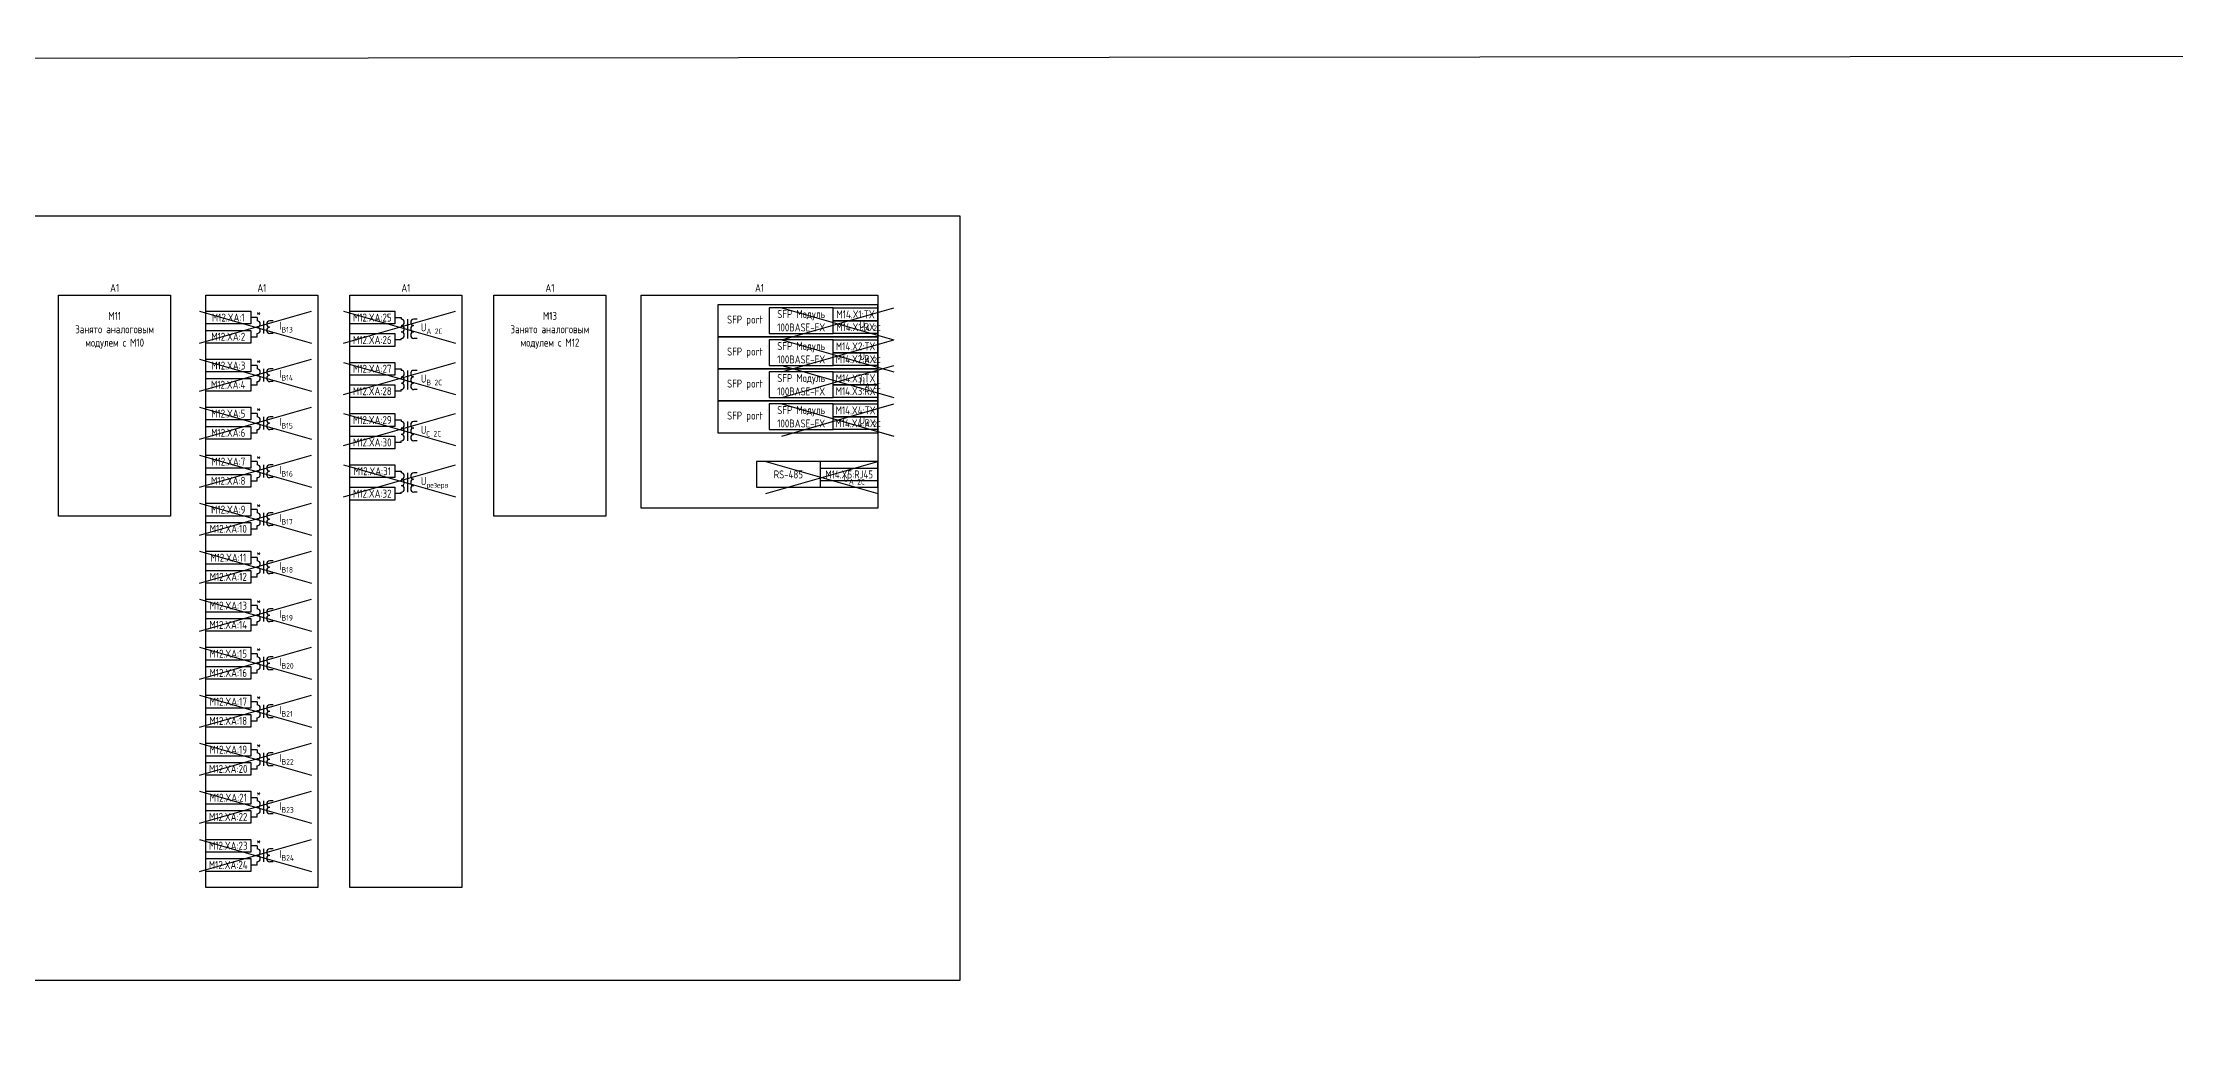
# Model space of a CAD drawing. Header units: millimetres. Extents: x -1043 to 5194, y -96 to 1568.
# Drawn here: x 174 to 840, y 304 to 618 of the extents above; entities that cross this region are included whole.
import ezdxf

# ---------------------------------------------------------------- set-up
doc = ezdxf.new("R2010")
doc.units = ezdxf.units.MM
doc.styles.add('Gost_type_A', font='GOST_A.TTF')

msp = doc.modelspace()

# ---------------------------------------------------------------- linework, layer by layer
at = {"color": 3}
for p, q in [((222.65, 534.12), (257.65, 524.12)), ((222.65, 524.12), (257.65, 534.12)), ((222.65, 519.12), (257.65, 509.12)), ((222.65, 509.12), (257.65, 519.12)), ((222.65, 504.12), (257.65, 494.12)), ((222.65, 494.12), (257.65, 504.12)), ((222.65, 489.12), (257.65, 479.12)), ((222.65, 479.12), (257.65, 489.12)), ((267.65, 486.12), (302.65, 476.12)), ((267.65, 476.12), (302.65, 486.12)), ((222.65, 474.12), (257.65, 464.12)), ((222.65, 464.12), (257.65, 474.12)), ((222.65, 459.12), (257.65, 449.12)), ((222.65, 449.12), (257.65, 459.12)), ((222.65, 444.12), (257.65, 434.12)), ((222.65, 434.12), (257.65, 444.12)), ((222.65, 429.12), (257.65, 419.12)), ((222.65, 419.12), (257.65, 429.12)), ((222.65, 414.12), (257.65, 404.12)), ((222.65, 404.12), (257.65, 414.12)), ((222.65, 399.12), (257.65, 389.12)), ((222.65, 389.12), (257.65, 399.12)), ((222.65, 384.12), (257.65, 374.12)), ((222.65, 374.12), (257.65, 384.12)), ((222.65, 369.12), (257.65, 359.12)), ((222.65, 359.12), (257.65, 369.12))]:
    msp.add_line(p, q, dxfattribs=at)
at = {"color": 210}
for p, q in [((267.65, 534.12), (302.65, 524.12)), ((267.65, 524.12), (302.65, 534.12)), ((404.65, 535.12), (439.65, 525.12)), ((404.65, 525.12), (439.65, 535.12)), ((404.65, 525.12), (439.65, 515.12)), ((404.65, 515.12), (439.65, 525.12)), ((267.65, 518.12), (302.65, 508.12)), ((267.65, 508.12), (302.65, 518.12)), ((404.65, 517.12), (439.65, 507.12)), ((404.65, 507.12), (439.65, 517.12)), ((267.65, 502.12), (302.65, 492.12)), ((267.65, 492.12), (302.65, 502.12)), ((404.65, 505.12), (439.65, 495.12)), ((404.65, 495.12), (439.65, 505.12)), ((399.65, 487.12), (434.65, 477.12)), ((399.65, 477.12), (434.65, 487.12))]:
    msp.add_line(p, q, dxfattribs=at)
for p, q in [((240.65, 532.12), (238.65, 532.12)), ((238.65, 526.12), (240.65, 526.12)), ((240.65, 517.12), (238.65, 517.12)), ((238.65, 511.12), (240.65, 511.12)), ((240.65, 502.12), (238.65, 502.12)), ((238.65, 496.12), (240.65, 496.12)), ((240.65, 487.12), (238.65, 487.12)), ((238.65, 481.12), (240.65, 481.12)), ((240.65, 472.12), (238.65, 472.12)), ((238.65, 466.12), (240.65, 466.12)), ((240.65, 457.12), (238.65, 457.12)), ((238.65, 451.12), (240.65, 451.12)), ((240.65, 442.12), (238.65, 442.12)), ((238.65, 436.12), (240.65, 436.12)), ((240.65, 427.12), (238.65, 427.12)), ((238.65, 421.12), (240.65, 421.12)), ((240.65, 412.12), (238.65, 412.12)), ((238.65, 406.12), (240.65, 406.12)), ((240.65, 397.12), (238.65, 397.12)), ((238.65, 391.12), (240.65, 391.12)), ((240.65, 382.12), (238.65, 382.12)), ((238.65, 376.12), (240.65, 376.12)), ((240.65, 367.12), (238.65, 367.12)), ((238.65, 361.12), (240.65, 361.12))]:
    msp.add_line(p, q)
at = {"ltscale": 4}
for p, q in [((240.65, 532.12), (240.65, 531.12)), ((240.65, 531.62), (240.65, 531.12)), ((240.65, 526.12), (240.65, 527.12)), ((242.65, 531.12), (242.65, 527.12)), ((242.65, 531.12), (242.65, 527.12)), ((245.65, 531.12), (244.65, 531.12)), ((245.65, 531.12), (244.65, 531.12)), ((245.65, 527.12), (244.65, 527.12)), ((245.65, 527.12), (244.65, 527.12)), ((283.65, 532.12), (285.65, 532.12)), ((285.65, 532.12), (285.65, 531.62)), ((285.65, 532.12), (285.65, 531.62)), ((287.65, 531.62), (287.65, 527.62)), ((287.65, 529.62), (287.65, 525.62)), ((290.65, 531.62), (289.65, 531.62)), ((285.65, 525.12), (283.65, 525.12)), ((285.65, 525.12), (285.65, 525.62)), ((290.65, 525.62), (289.65, 525.62)), ((240.65, 517.12), (240.65, 516.12)), ((240.65, 516.62), (240.65, 516.12)), ((242.65, 516.12), (242.65, 512.12)), ((242.65, 516.12), (242.65, 512.12)), ((245.65, 516.12), (244.65, 516.12)), ((245.65, 516.12), (244.65, 516.12)), ((283.65, 516.12), (285.65, 516.12)), ((285.65, 516.12), (285.65, 515.62)), ((285.65, 516.12), (285.65, 515.62)), ((287.65, 515.62), (287.65, 511.62)), ((287.65, 513.62), (287.65, 509.62)), ((290.65, 515.62), (289.65, 515.62)), ((240.65, 511.12), (240.65, 512.12)), ((245.65, 512.12), (244.65, 512.12)), ((245.65, 512.12), (244.65, 512.12)), ((285.65, 509.12), (283.65, 509.12)), ((285.65, 509.12), (285.65, 509.62)), ((290.65, 509.62), (289.65, 509.62)), ((240.65, 502.12), (240.65, 501.12)), ((240.65, 501.62), (240.65, 501.12)), ((242.65, 501.12), (242.65, 497.12)), ((242.65, 501.12), (242.65, 497.12)), ((245.65, 501.12), (244.65, 501.12)), ((245.65, 501.12), (244.65, 501.12)), ((283.65, 500.12), (285.65, 500.12)), ((285.65, 500.12), (285.65, 499.62)), ((285.65, 500.12), (285.65, 499.62)), ((240.65, 496.12), (240.65, 497.12)), ((245.65, 497.12), (244.65, 497.12)), ((245.65, 497.12), (244.65, 497.12)), ((285.65, 493.12), (283.65, 493.12)), ((285.65, 493.12), (285.65, 493.62)), ((287.65, 499.62), (287.65, 495.62)), ((287.65, 497.62), (287.65, 493.62)), ((290.65, 499.62), (289.65, 499.62)), ((290.65, 493.62), (289.65, 493.62)), ((240.65, 487.12), (240.65, 486.12)), ((240.65, 486.62), (240.65, 486.12)), ((240.65, 481.12), (240.65, 482.12)), ((242.65, 486.12), (242.65, 482.12)), ((242.65, 486.12), (242.65, 482.12)), ((245.65, 486.12), (244.65, 486.12)), ((245.65, 486.12), (244.65, 486.12)), ((245.65, 482.12), (244.65, 482.12)), ((245.65, 482.12), (244.65, 482.12)), ((283.65, 484.12), (285.65, 484.12)), ((285.65, 484.12), (285.65, 483.62)), ((285.65, 484.12), (285.65, 483.62)), ((287.65, 483.62), (287.65, 479.62)), ((287.65, 481.62), (287.65, 477.62)), ((290.65, 483.62), (289.65, 483.62)), ((285.65, 477.12), (283.65, 477.12)), ((285.65, 477.12), (285.65, 477.62)), ((290.65, 477.62), (289.65, 477.62)), ((240.65, 472.12), (240.65, 471.12)), ((240.65, 471.62), (240.65, 471.12)), ((240.65, 466.12), (240.65, 467.12)), ((242.65, 471.12), (242.65, 467.12)), ((242.65, 471.12), (242.65, 467.12)), ((245.65, 471.12), (244.65, 471.12)), ((245.65, 471.12), (244.65, 471.12)), ((245.65, 467.12), (244.65, 467.12)), ((245.65, 467.12), (244.65, 467.12)), ((240.65, 457.12), (240.65, 456.12)), ((240.65, 456.62), (240.65, 456.12)), ((242.65, 456.12), (242.65, 452.12)), ((242.65, 456.12), (242.65, 452.12)), ((245.65, 456.12), (244.65, 456.12)), ((245.65, 456.12), (244.65, 456.12)), ((240.65, 451.12), (240.65, 452.12)), ((245.65, 452.12), (244.65, 452.12)), ((245.65, 452.12), (244.65, 452.12)), ((240.65, 442.12), (240.65, 441.12)), ((240.65, 441.62), (240.65, 441.12)), ((242.65, 441.12), (242.65, 437.12)), ((242.65, 441.12), (242.65, 437.12)), ((245.65, 441.12), (244.65, 441.12)), ((245.65, 441.12), (244.65, 441.12)), ((240.65, 436.12), (240.65, 437.12)), ((245.65, 437.12), (244.65, 437.12)), ((245.65, 437.12), (244.65, 437.12)), ((240.65, 427.12), (240.65, 426.12)), ((240.65, 426.62), (240.65, 426.12)), ((240.65, 421.12), (240.65, 422.12)), ((242.65, 426.12), (242.65, 422.12)), ((242.65, 426.12), (242.65, 422.12)), ((245.65, 426.12), (244.65, 426.12)), ((245.65, 426.12), (244.65, 426.12)), ((245.65, 422.12), (244.65, 422.12)), ((245.65, 422.12), (244.65, 422.12)), ((240.65, 412.12), (240.65, 411.12)), ((240.65, 411.62), (240.65, 411.12)), ((240.65, 406.12), (240.65, 407.12)), ((242.65, 411.12), (242.65, 407.12)), ((242.65, 411.12), (242.65, 407.12)), ((245.65, 411.12), (244.65, 411.12)), ((245.65, 411.12), (244.65, 411.12)), ((245.65, 407.12), (244.65, 407.12)), ((245.65, 407.12), (244.65, 407.12)), ((240.65, 397.12), (240.65, 396.12)), ((240.65, 396.62), (240.65, 396.12)), ((242.65, 396.12), (242.65, 392.12)), ((242.65, 396.12), (242.65, 392.12)), ((245.65, 396.12), (244.65, 396.12)), ((245.65, 396.12), (244.65, 396.12)), ((240.65, 391.12), (240.65, 392.12)), ((245.65, 392.12), (244.65, 392.12)), ((245.65, 392.12), (244.65, 392.12)), ((240.65, 382.12), (240.65, 381.12)), ((240.65, 381.62), (240.65, 381.12)), ((242.65, 381.12), (242.65, 377.12)), ((242.65, 381.12), (242.65, 377.12)), ((245.65, 381.12), (244.65, 381.12)), ((245.65, 381.12), (244.65, 381.12)), ((240.65, 376.12), (240.65, 377.12)), ((245.65, 377.12), (244.65, 377.12)), ((245.65, 377.12), (244.65, 377.12)), ((240.65, 367.12), (240.65, 366.12)), ((240.65, 366.62), (240.65, 366.12)), ((240.65, 361.12), (240.65, 362.12)), ((242.65, 366.12), (242.65, 362.12)), ((242.65, 366.12), (242.65, 362.12)), ((245.65, 366.12), (244.65, 366.12)), ((245.65, 366.12), (244.65, 366.12)), ((245.65, 362.12), (244.65, 362.12)), ((245.65, 362.12), (244.65, 362.12))]:
    msp.add_line(p, q, dxfattribs=at)
for points in [[(-1042.57, 612), (5193.89, 618), (5193.89, -90), (-1042.57, -96)], [(-840, 563.88), (460.25, 563.88), (460.25, 325), (-840, 325)], [(178.65, 539.12), (213.65, 539.12), (213.65, 470.12), (178.65, 470.12)], [(224.65, 539.12), (259.65, 539.12), (259.65, 354.12), (224.65, 354.12)], [(224.65, 534.12), (238.65, 534.12), (238.65, 530.12), (224.65, 530.12)], [(269.65, 539.12), (304.65, 539.12), (304.65, 354.12), (269.65, 354.12)], [(269.65, 534.12), (283.65, 534.12), (283.65, 530.12), (269.65, 530.12)], [(314.65, 539.12), (349.65, 539.12), (349.65, 470.12), (314.65, 470.12)], [(360.65, 539.12), (434.65, 539.12), (434.65, 472.54), (360.65, 472.54)], [(434.65, 536.12), (384.65, 536.12), (384.65, 526.12), (434.65, 526.12)], [(420.65, 535.12), (434.65, 535.12), (434.65, 531.12), (420.65, 531.12)], [(224.65, 528.12), (238.65, 528.12), (238.65, 524.12), (224.65, 524.12)], [(269.65, 527.12), (283.65, 527.12), (283.65, 523.12), (269.65, 523.12)], [(420.65, 531.12), (434.65, 531.12), (434.65, 527.12), (420.65, 527.12)], [(434.65, 526.12), (384.65, 526.12), (384.65, 516.12), (434.65, 516.12)], [(420.65, 525.12), (434.65, 525.12), (434.65, 521.12), (420.65, 521.12)], [(420.65, 521.12), (434.65, 521.12), (434.65, 517.12), (420.65, 517.12)], [(224.65, 519.12), (238.65, 519.12), (238.65, 515.12), (224.65, 515.12)], [(224.65, 513.12), (238.65, 513.12), (238.65, 509.12), (224.65, 509.12)], [(269.65, 518.12), (283.65, 518.12), (283.65, 514.12), (269.65, 514.12)], [(434.65, 516.12), (384.65, 516.12), (384.65, 506.12), (434.65, 506.12)], [(420.65, 515.12), (434.65, 515.12), (434.65, 511.12), (420.65, 511.12)], [(269.65, 511.12), (283.65, 511.12), (283.65, 507.12), (269.65, 507.12)], [(420.65, 511.12), (434.65, 511.12), (434.65, 507.12), (420.65, 507.12)], [(224.65, 504.12), (238.65, 504.12), (238.65, 500.12), (224.65, 500.12)], [(269.65, 502.12), (283.65, 502.12), (283.65, 498.12), (269.65, 498.12)], [(434.65, 506.12), (384.65, 506.12), (384.65, 496.12), (434.65, 496.12)], [(420.65, 505.12), (434.65, 505.12), (434.65, 501.12), (420.65, 501.12)], [(420.65, 501.12), (434.65, 501.12), (434.65, 497.12), (420.65, 497.12)], [(224.65, 498.12), (238.65, 498.12), (238.65, 494.12), (224.65, 494.12)], [(269.65, 495.12), (283.65, 495.12), (283.65, 491.12), (269.65, 491.12)], [(224.65, 489.12), (238.65, 489.12), (238.65, 485.12), (224.65, 485.12)], [(224.65, 483.12), (238.65, 483.12), (238.65, 479.12), (224.65, 479.12)], [(269.65, 486.12), (283.65, 486.12), (283.65, 482.12), (269.65, 482.12)], [(416.65, 485.12), (434.65, 485.12), (434.65, 481.12), (416.65, 481.12)], [(224.65, 474.12), (238.65, 474.12), (238.65, 470.12), (224.65, 470.12)], [(269.65, 479.12), (283.65, 479.12), (283.65, 475.12), (269.65, 475.12)], [(224.65, 468.12), (238.65, 468.12), (238.65, 464.12), (224.65, 464.12)], [(224.65, 459.12), (238.65, 459.12), (238.65, 455.12), (224.65, 455.12)], [(224.65, 453.12), (238.65, 453.12), (238.65, 449.12), (224.65, 449.12)], [(224.65, 444.12), (238.65, 444.12), (238.65, 440.12), (224.65, 440.12)], [(224.65, 438.12), (238.65, 438.12), (238.65, 434.12), (224.65, 434.12)], [(224.65, 429.12), (238.65, 429.12), (238.65, 425.12), (224.65, 425.12)], [(224.65, 423.12), (238.65, 423.12), (238.65, 419.12), (224.65, 419.12)], [(224.65, 414.12), (238.65, 414.12), (238.65, 410.12), (224.65, 410.12)], [(224.65, 408.12), (238.65, 408.12), (238.65, 404.12), (224.65, 404.12)], [(224.65, 399.12), (238.65, 399.12), (238.65, 395.12), (224.65, 395.12)], [(224.65, 393.12), (238.65, 393.12), (238.65, 389.12), (224.65, 389.12)], [(224.65, 384.12), (238.65, 384.12), (238.65, 380.12), (224.65, 380.12)], [(224.65, 378.12), (238.65, 378.12), (238.65, 374.12), (224.65, 374.12)], [(224.65, 369.12), (238.65, 369.12), (238.65, 365.12), (224.65, 365.12)], [(224.65, 363.12), (238.65, 363.12), (238.65, 359.12), (224.65, 359.12)]]:
    msp.add_lwpolyline(points, close=True)
at = {"linetype": 'Continuous', "lineweight": 25, "ltscale": 4}
for points in [[(400.65, 527.12), (420.65, 527.12), (420.65, 535.12), (400.65, 535.12)], [(400.65, 517.12), (420.65, 517.12), (420.65, 525.12), (400.65, 525.12)], [(400.65, 507.12), (420.65, 507.12), (420.65, 515.12), (400.65, 515.12)], [(400.65, 497.12), (420.65, 497.12), (420.65, 505.12), (400.65, 505.12)], [(396.65, 479.12), (434.65, 479.12), (434.65, 487.12), (396.65, 487.12)], [(396.65, 479.12), (416.65, 479.12), (416.65, 487.12), (396.65, 487.12)]]:
    msp.add_lwpolyline(points, close=True, dxfattribs=at)
at = {"ltscale": 4}
for centre, start, end in [((240.65, 530.12), 270, 90), ((240.65, 530.12), 270, 90), ((240.65, 528.12), 270, 90), ((240.65, 528.12), 270, 90), ((244.65, 530.12), 90, 270), ((244.65, 530.12), 90, 270), ((244.65, 528.12), 90, 270), ((244.65, 528.12), 90, 270), ((285.65, 530.62), 270, 90), ((285.65, 528.62), 270, 90), ((285.65, 526.62), 270, 90), ((289.65, 530.62), 90, 270), ((289.65, 530.62), 90, 270), ((289.65, 528.62), 90, 270), ((289.65, 528.62), 90, 270), ((289.65, 526.62), 90, 270), ((240.65, 515.12), 270, 90), ((240.65, 515.12), 270, 90), ((240.65, 513.12), 270, 90), ((240.65, 513.12), 270, 90), ((244.65, 515.12), 90, 270), ((244.65, 515.12), 90, 270), ((244.65, 513.12), 90, 270), ((244.65, 513.12), 90, 270), ((285.65, 514.62), 270, 90), ((285.65, 512.62), 270, 90), ((289.65, 514.62), 90, 270), ((289.65, 514.62), 90, 270), ((289.65, 512.62), 90, 270), ((289.65, 512.62), 90, 270), ((285.65, 510.62), 270, 90), ((289.65, 510.62), 90, 270), ((240.65, 500.12), 270, 90), ((240.65, 500.12), 270, 90), ((244.65, 500.12), 90, 270), ((244.65, 500.12), 90, 270), ((240.65, 498.12), 270, 90), ((240.65, 498.12), 270, 90), ((244.65, 498.12), 90, 270), ((244.65, 498.12), 90, 270), ((285.65, 498.62), 270, 90), ((285.65, 496.62), 270, 90), ((285.65, 494.62), 270, 90), ((289.65, 498.62), 90, 270), ((289.65, 498.62), 90, 270), ((289.65, 496.62), 90, 270), ((289.65, 496.62), 90, 270), ((289.65, 494.62), 90, 270), ((240.65, 485.12), 270, 90), ((240.65, 485.12), 270, 90), ((240.65, 483.12), 270, 90), ((240.65, 483.12), 270, 90), ((244.65, 485.12), 90, 270), ((244.65, 485.12), 90, 270), ((244.65, 483.12), 90, 270), ((244.65, 483.12), 90, 270), ((285.65, 482.62), 270, 90), ((285.65, 480.62), 270, 90), ((289.65, 482.62), 90, 270), ((289.65, 482.62), 90, 270), ((289.65, 480.62), 90, 270), ((289.65, 480.62), 90, 270), ((285.65, 478.62), 270, 90), ((289.65, 478.62), 90, 270), ((240.65, 470.12), 270, 90), ((240.65, 470.12), 270, 90), ((240.65, 468.12), 270, 90), ((240.65, 468.12), 270, 90), ((244.65, 470.12), 90, 270), ((244.65, 470.12), 90, 270), ((244.65, 468.12), 90, 270), ((244.65, 468.12), 90, 270), ((240.65, 455.12), 270, 90), ((240.65, 455.12), 270, 90), ((240.65, 453.12), 270, 90), ((240.65, 453.12), 270, 90), ((244.65, 455.12), 90, 270), ((244.65, 455.12), 90, 270), ((244.65, 453.12), 90, 270), ((244.65, 453.12), 90, 270), ((240.65, 440.12), 270, 90), ((240.65, 440.12), 270, 90), ((244.65, 440.12), 90, 270), ((244.65, 440.12), 90, 270), ((240.65, 438.12), 270, 90), ((240.65, 438.12), 270, 90), ((244.65, 438.12), 90, 270), ((244.65, 438.12), 90, 270), ((240.65, 425.12), 270, 90), ((240.65, 425.12), 270, 90), ((240.65, 423.12), 270, 90), ((240.65, 423.12), 270, 90), ((244.65, 425.12), 90, 270), ((244.65, 425.12), 90, 270), ((244.65, 423.12), 90, 270), ((244.65, 423.12), 90, 270), ((240.65, 410.12), 270, 90), ((240.65, 410.12), 270, 90), ((240.65, 408.12), 270, 90), ((240.65, 408.12), 270, 90), ((244.65, 410.12), 90, 270), ((244.65, 410.12), 90, 270), ((244.65, 408.12), 90, 270), ((244.65, 408.12), 90, 270), ((240.65, 395.12), 270, 90), ((240.65, 395.12), 270, 90), ((240.65, 393.12), 270, 90), ((240.65, 393.12), 270, 90), ((244.65, 395.12), 90, 270), ((244.65, 395.12), 90, 270), ((244.65, 393.12), 90, 270), ((244.65, 393.12), 90, 270), ((240.65, 380.12), 270, 90), ((240.65, 380.12), 270, 90), ((244.65, 380.12), 90, 270), ((244.65, 380.12), 90, 270), ((240.65, 378.12), 270, 90), ((240.65, 378.12), 270, 90), ((244.65, 378.12), 90, 270), ((244.65, 378.12), 90, 270), ((240.65, 365.12), 270, 90), ((240.65, 365.12), 270, 90), ((240.65, 363.12), 270, 90), ((240.65, 363.12), 270, 90), ((244.65, 365.12), 90, 270), ((244.65, 365.12), 90, 270), ((244.65, 363.12), 90, 270), ((244.65, 363.12), 90, 270)]:
    msp.add_arc(centre, 1, start, end, dxfattribs=at)

# ---------------------------------------------------------------- texts
at = {"char_height": 2.5, "attachment_point": 8, "line_spacing_factor": 0.9, "style": 'Gost_type_A'}
for insert, width in [((196.15, 540.12), 35), ((242.15, 540.12), 35), ((287.15, 540.12), 35), ((332.15, 540.12), 35), ((397.65, 540.12), 74.0002)]:
    msp.add_mtext('A1', dxfattribs=dict(at, insert=insert, width=width))
at = {"char_height": 2.5, "style": 'Gost_type_A'}
for s, insert, width, attachment_point in [('M11\\PЗанято аналоговым модулем с М10', (196.15, 528.12), 35, 5), ('M12.XA:1', (231.65, 532.12), 14, 5), ('*', (241.15, 533.62), 3, 5), ('M12.XA:25', (276.64, 532.12), 14.018, 5), ('M13\\PЗанято аналоговым модулем с М12', (332.15, 528.12), 35, 5), ('SFP Mодуль 100BASE-FX', (410.65, 531.12), 19.9998, 5), ('M14.X1:TX', (427.65, 533.12), 14, 5), ('M12.XA:2', (231.64, 526.12), 14.018, 5), ('\\A1;I{\\H0.7x;\\S^ B13;}', (247.65, 529.12), 8, 4), ('\\A1;U{\\H0.7x;\\S^ A 2C;}', (291.82, 528.62), 12, 4), ('SFP port', (398.65, 531.12), 20, 6), ('M14.X1:RX', (427.65, 529.12), 14, 5), ('\\A1;U{\\H0.7x;\\S^ A 2C;}', (428.82, 529.62), 12, 4), ('M12.XA:26', (276.64, 525.12), 14.018, 5), ('SFP port', (398.65, 521.12), 20, 6), ('SFP Mодуль 100BASE-FX', (410.65, 521.12), 19.9998, 5), ('M14.X2:RX', (427.65, 519.12), 14, 5), ('M14.X2:TX', (427.65, 523.12), 14, 5), ('\\A1;U{\\H0.7x;\\S^ A 2C;}', (428.82, 519.62), 12, 4), ('M12.XA:3', (231.65, 517.12), 14, 5), ('*', (241.15, 518.62), 3, 5), ('\\A1;I{\\H0.7x;\\S^ B14;}', (247.65, 514.12), 8, 4), ('M12.XA:27', (276.64, 516.12), 14.018, 5), ('\\A1;U{\\H0.7x;\\S^ B 2C;}', (291.82, 512.62), 12, 4), ('SFP Mодуль 100BASE-FX', (410.65, 511.12), 19.9998, 5), ('M14.X3:TX', (427.65, 513.12), 14, 5), ('\\A1;U{\\H0.7x;\\S^ A 2C;}', (428.82, 511.62), 12, 4), ('M12.XA:4', (231.64, 511.12), 14.018, 5), ('M12.XA:28', (276.64, 509.12), 14.018, 5), ('SFP port', (398.65, 511.12), 20, 6), ('M14.X3:RX', (427.65, 509.12), 14, 5), ('M12.XA:5', (231.65, 502.12), 14, 5), ('*', (241.15, 503.62), 3, 5), ('\\A1;I{\\H0.7x;\\S^ B15;}', (247.65, 499.12), 8, 4), ('M12.XA:29', (276.64, 500.12), 14.018, 5), ('SFP port', (398.65, 501.12), 20, 6), ('SFP Mодуль 100BASE-FX', (410.65, 501.12), 19.9998, 5), ('M14.X4:RX', (427.65, 499.12), 14, 5), ('M14.X4:TX', (427.65, 503.12), 14, 5), ('\\A1;U{\\H0.7x;\\S^ A 2C;}', (428.82, 499.62), 12, 4), ('M12.XA:6', (231.64, 496.12), 14.018, 5), ('M12.XA:30', (276.64, 493.12), 14.018, 5), ('\\A1;U{\\H0.7x;\\S^ С 2C;}', (291.82, 496.62), 12, 4), ('M12.XA:7', (231.65, 487.12), 14, 5), ('*', (241.15, 488.62), 3, 5), ('M12.XA:8', (231.64, 481.12), 14.018, 5), ('\\A1;I{\\H0.7x;\\S^ B16;}', (247.65, 484.12), 8, 4), ('M12.XA:31', (276.64, 484.12), 14.018, 5), ('\\A1;U{\\H0.7x;\\S^ резерв;}', (291.82, 480.62), 12, 4), ('RS-485', (406.65, 483.12), 19.9998, 5), ('M14.X5:RJ45', (425.65, 483.12), 18.0002, 5), ('\\A1;U{\\H0.7x;\\S^ A 2C;}', (423.82, 481.62), 12, 4), ('M12.XA:9', (231.65, 472.12), 14, 5), ('*', (241.15, 473.62), 3, 5), ('M12.XA:32', (276.64, 477.12), 14.018, 5), ('M12.XA:10', (231.64, 466.12), 14.018, 5), ('\\A1;I{\\H0.7x;\\S^ B17;}', (247.65, 469.12), 8, 4), ('M12.XA:11', (231.65, 457.12), 14, 5), ('*', (241.15, 458.62), 3, 5), ('\\A1;I{\\H0.7x;\\S^ B18;}', (247.65, 454.12), 8, 4), ('M12.XA:12', (231.64, 451.12), 14.018, 5), ('M12.XA:13', (231.65, 442.13), 14, 5), ('*', (241.15, 443.62), 3, 5), ('\\A1;I{\\H0.7x;\\S^ B19;}', (247.65, 439.12), 14.005, 4), ('M12.XA:14', (231.64, 436.12), 14.018, 5), ('M12.XA:15', (231.65, 427.13), 14, 5), ('*', (241.15, 428.62), 3, 5), ('M12.XA:16', (231.64, 421.12), 14.018, 5), ('\\A1;I{\\H0.7x;\\S^ B20;}', (247.65, 424.12), 14.005, 4), ('M12.XA:17', (231.65, 412.13), 14, 5), ('*', (241.15, 413.62), 3, 5), ('M12.XA:18', (231.64, 406.12), 14.018, 5), ('\\A1;I{\\H0.7x;\\S^ B21;}', (247.65, 409.12), 14.005, 4), ('M12.XA:19', (231.65, 397.13), 14, 5), ('*', (241.15, 398.62), 3, 5), ('\\A1;I{\\H0.7x;\\S^ B22;}', (247.65, 394.12), 14.005, 4), ('M12.XA:20', (231.64, 391.12), 14.018, 5), ('M12.XA:21', (231.65, 382.13), 14, 5), ('*', (241.15, 383.62), 3, 5), ('\\A1;I{\\H0.7x;\\S^ B23;}', (247.65, 379.12), 14.005, 4), ('M12.XA:22', (231.64, 376.12), 14.018, 5), ('M12.XA:23', (231.65, 367.13), 14, 5), ('*', (241.15, 368.62), 3, 5), ('M12.XA:24', (231.64, 361.12), 14.018, 5), ('\\A1;I{\\H0.7x;\\S^ B24;}', (247.65, 364.12), 14.005, 4)]:
    msp.add_mtext(s, dxfattribs=dict(at, insert=insert, width=width, attachment_point=attachment_point))

doc.saveas('drawing.dxf')
